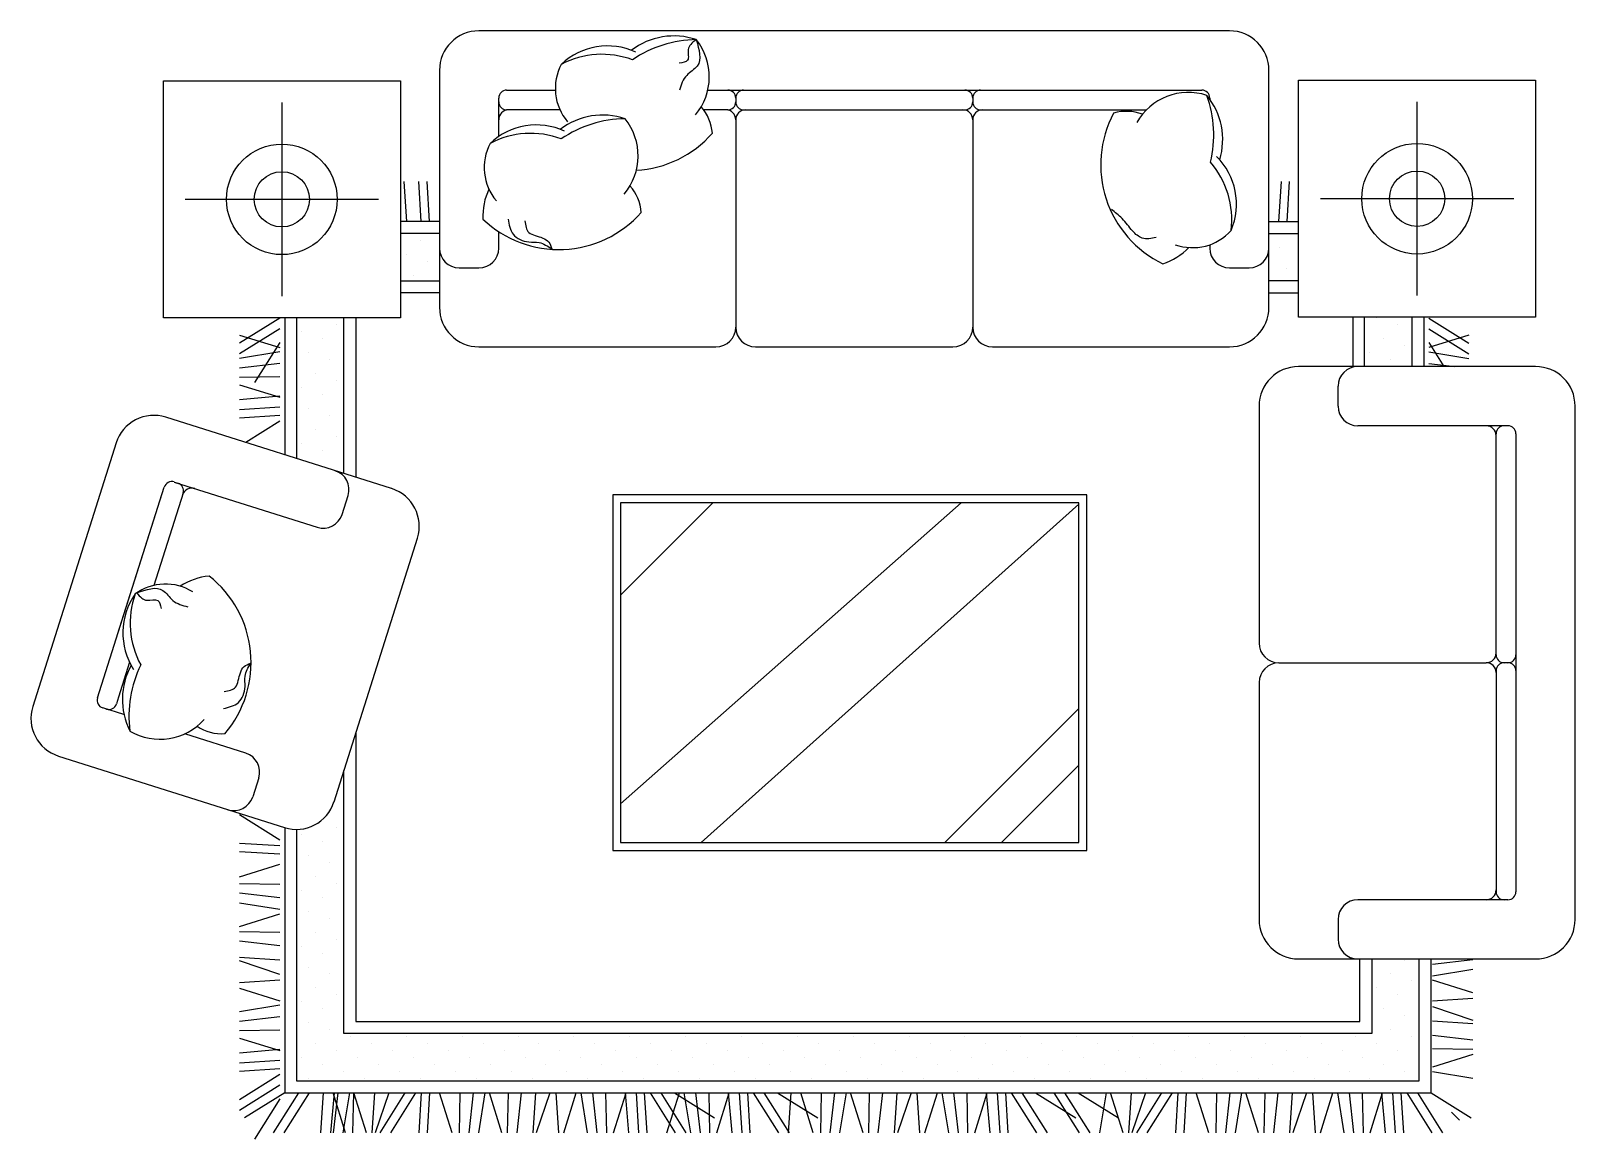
# Model space of a CAD drawing. Header units: inches. Extents: x 10.2 to 52.7, y 13.8 to 38.6.
# Drawn here: x 35.834 to 39.743, y 30.39 to 33.196 of the extents above; entities that cross this region are included whole.
import ezdxf

# ---------------------------------------------------------------- set-up
doc = ezdxf.new("R2010")
doc.units = ezdxf.units.IN
doc.header["$MEASUREMENT"] = 0
doc.layers.add('02', color=2, linetype='Continuous')

msp = doc.modelspace()

# ---------------------------------------------------------------- linework, layer by layer
at = {"layer": '02'}
for p, q in [((38.8684, 33.1962), (36.9684, 33.1962)), ((36.8684, 33.0962), (36.8684, 32.4962)), ((38.9684, 32.4962), (38.9684, 33.0962)), ((36.1693, 33.0696), (36.7693, 33.0696)), ((36.1693, 32.4696), (36.1693, 33.0696)), ((36.7693, 33.0696), (36.7693, 32.4696)), ((37.0384, 33.0462), (37.1618, 33.0462)), ((37.5476, 33.0462), (38.7984, 33.0462)), ((39.0434, 33.0712), (39.6434, 33.0712)), ((39.0434, 32.4712), (39.0434, 33.0712)), ((39.6434, 33.0712), (39.6434, 32.4712)), ((36.4693, 33.0146), (36.4693, 32.5246)), ((37.0184, 32.9286), (37.0184, 33.0262)), ((37.1735, 32.9962), (37.0384, 32.9962)), ((37.5984, 32.9962), (37.5372, 32.9962)), ((37.6184, 33.0262), (37.6184, 33.0162)), ((37.6384, 32.9962), (38.1984, 32.9962)), ((38.2184, 33.0262), (38.2184, 33.0162)), ((38.2384, 32.9962), (38.658, 32.9962)), ((38.8184, 33.0262), (38.8184, 33.0236)), ((39.3434, 32.5262), (39.3434, 33.0162)), ((37.6184, 32.9712), (37.6184, 32.4462)), ((38.2184, 32.9712), (38.2184, 32.4462)), ((36.7857, 32.7132), (36.7794, 32.8149)), ((36.8224, 32.7132), (36.8161, 32.8149)), ((36.8434, 32.7132), (36.8371, 32.8149)), ((38.9934, 32.7132), (38.9997, 32.8149)), ((39.0144, 32.7132), (39.0207, 32.8149)), ((36.7143, 32.7696), (36.2243, 32.7696)), ((39.5884, 32.7712), (39.0984, 32.7712)), ((36.8684, 32.7132), (36.7693, 32.7132)), ((36.8684, 32.6832), (36.7693, 32.6832)), ((37.0184, 32.6462), (37.0184, 32.6877)), ((38.9684, 32.7132), (39.0434, 32.7132)), ((38.9684, 32.6832), (39.0434, 32.6832)), ((36.8198, 32.6643), (36.8198, 32.6643)), ((38.8184, 32.6546), (38.8184, 32.6462)), ((38.9942, 32.6466), (38.9942, 32.6466)), ((39.0295, 32.682), (39.0295, 32.682)), ((36.7845, 32.629), (36.7845, 32.629)), ((36.8375, 32.6113), (36.8375, 32.6113)), ((36.8021, 32.5759), (36.8021, 32.5759)), ((36.9184, 32.5962), (36.9684, 32.5962)), ((38.8684, 32.5962), (38.9184, 32.5962)), ((39.0119, 32.5936), (39.0119, 32.5936)), ((36.7693, 32.5632), (36.8684, 32.5632)), ((36.8684, 32.5332), (36.7693, 32.5332)), ((39.0434, 32.5632), (38.9684, 32.5632)), ((38.9684, 32.5332), (39.0434, 32.5332)), ((36.7693, 32.4696), (36.1693, 32.4696)), ((36.464, 32.4689), (36.3623, 32.4051)), ((36.4765, 32.4696), (36.4765, 32.1228)), ((36.5065, 32.4696), (36.5065, 32.1133)), ((36.6077, 32.4522), (36.6077, 32.4522)), ((36.6265, 32.0753), (36.6265, 32.4696)), ((36.6565, 32.4696), (36.6565, 32.0658)), ((39.6434, 32.4712), (39.0434, 32.4712)), ((39.1804, 32.4696), (39.1804, 32.3462)), ((39.2104, 32.3462), (39.2104, 32.4696)), ((39.2417, 32.4699), (39.2417, 32.4699)), ((39.2947, 32.4522), (39.2947, 32.4522)), ((39.3304, 32.4696), (39.3304, 32.3462)), ((39.3604, 32.4696), (39.3604, 32.3462)), ((39.3728, 32.4689), (39.4745, 32.4051)), ((36.464, 32.4419), (36.3623, 32.3781)), ((36.3623, 32.4261), (36.464, 32.3945)), ((36.5193, 32.4345), (36.5193, 32.4345)), ((36.5723, 32.4168), (36.5723, 32.4168)), ((39.2593, 32.4168), (39.2593, 32.4168)), ((39.3728, 32.4419), (39.4745, 32.3781)), ((39.4745, 32.4261), (39.3728, 32.3945)), ((36.464, 32.3831), (36.3623, 32.3668)), ((36.464, 32.4072), (36.4001, 32.3056)), ((36.537, 32.3815), (36.537, 32.3815)), ((36.6254, 32.3991), (36.6254, 32.3991)), ((36.9684, 32.3962), (37.5684, 32.3962)), ((37.6684, 32.3962), (38.1684, 32.3962)), ((38.2684, 32.3962), (38.8684, 32.3962)), ((39.224, 32.3815), (39.224, 32.3815)), ((39.3124, 32.3991), (39.3124, 32.3991)), ((39.3728, 32.4072), (39.4112, 32.3462)), ((39.3728, 32.3831), (39.4745, 32.3668)), ((36.464, 32.3536), (36.3623, 32.3422)), ((36.59, 32.3638), (36.59, 32.3638)), ((39.6434, 32.3462), (39.0434, 32.3462)), ((39.277, 32.3638), (39.277, 32.3638)), ((39.3728, 32.3536), (39.4389, 32.3462)), ((36.464, 32.3201), (36.3623, 32.3181)), ((36.3623, 32.3002), (36.464, 32.2686)), ((36.5193, 32.2931), (36.5193, 32.2931)), ((36.5547, 32.3284), (36.5547, 32.3284)), ((36.6077, 32.3108), (36.6077, 32.3108)), ((39.1434, 32.2462), (39.1434, 32.2962)), ((36.464, 32.2711), (36.3623, 32.2619)), ((36.5723, 32.2754), (36.5723, 32.2754)), ((36.6254, 32.2577), (36.6254, 32.2577)), ((36.7473, 32.0371), (36.1753, 32.2181)), ((36.464, 32.2432), (36.3623, 32.2369)), ((36.464, 32.2222), (36.3623, 32.2159)), ((36.537, 32.2401), (36.537, 32.2401)), ((36.59, 32.2224), (36.59, 32.2224)), ((38.9434, 32.2462), (38.9434, 31.6462)), ((39.7434, 30.9462), (39.7434, 32.2462)), ((36.464, 32.2077), (36.3783, 32.1538)), ((36.5547, 32.187), (36.5547, 32.187)), ((39.5734, 32.1962), (39.1934, 32.1962)), ((39.5434, 31.6162), (39.5434, 32.1762)), ((39.5934, 32.1762), (39.5934, 31.0162)), ((36.0498, 32.1529), (35.8386, 31.4855)), ((36.5193, 32.1517), (36.5193, 32.1517)), ((36.6077, 32.1693), (36.6077, 32.1693)), ((36.5723, 32.134), (36.5723, 32.134)), ((36.6254, 32.1163), (36.6254, 32.1163)), ((36.0028, 31.507), (36.1717, 32.0409)), ((36.0535, 31.6675), (36.1717, 32.0409)), ((36.2194, 32.0258), (36.1454, 31.792)), ((36.1968, 32.0539), (36.5591, 31.9393)), ((36.1968, 32.0539), (36.2063, 32.0509)), ((36.6218, 31.9719), (36.6369, 32.0196)), ((37.3069, 32.0212), (37.3069, 31.1212)), ((38.5069, 32.0212), (37.3069, 32.0212)), ((38.5069, 31.1212), (38.5069, 32.0212)), ((37.3269, 32.0012), (37.3269, 31.1412)), ((38.4869, 32.0012), (37.3269, 32.0012)), ((37.3269, 31.7672), (37.5608, 32.0012)), ((37.3269, 31.2392), (38.1889, 32.0012)), ((37.5306, 31.1412), (38.4869, 31.9974)), ((38.4869, 31.1412), (38.4869, 32.0012)), ((36.6014, 31.2442), (36.8125, 31.9116)), ((36.8125, 31.9116), (36.8125, 31.9116)), ((36.0838, 31.5975), (36.0559, 31.5092)), ((38.9934, 31.5962), (39.5184, 31.5962)), ((39.5734, 31.5962), (39.5634, 31.5962)), ((39.5434, 31.5762), (39.5434, 31.0162)), ((38.9434, 31.5462), (38.9434, 30.9462)), ((36.0697, 31.4648), (36.0158, 31.4819)), ((36.0253, 31.4789), (36.0158, 31.4819)), ((36.0559, 31.5092), (36.0504, 31.4919)), ((38.1479, 31.1412), (38.4869, 31.4802)), ((36.3781, 31.3673), (36.2234, 31.4162)), ((36.6565, 31.4183), (36.6565, 30.6875)), ((35.9038, 31.36), (36.4759, 31.179)), ((36.6265, 30.6575), (36.6265, 31.3235)), ((38.2915, 31.1412), (38.4869, 31.3365)), ((36.4107, 31.3045), (36.3956, 31.2568)), ((36.6254, 31.2678), (36.6254, 31.2678)), ((36.464, 31.1471), (36.3623, 31.2109)), ((36.4765, 31.1788), (36.4765, 30.5075)), ((36.5065, 31.1743), (36.5065, 30.5375)), ((36.5193, 31.1617), (36.5193, 31.1617)), ((36.6077, 31.1794), (36.6077, 31.1794)), ((36.464, 31.1325), (36.3623, 31.1388)), ((36.5723, 31.144), (36.5723, 31.144)), ((36.6254, 31.1264), (36.6254, 31.1264)), ((37.3069, 31.1212), (38.5069, 31.1212)), ((37.3269, 31.1412), (38.4869, 31.1412)), ((36.464, 31.1115), (36.3623, 31.1178)), ((36.3623, 31.0545), (36.464, 31.0861)), ((36.537, 31.1087), (36.537, 31.1087)), ((36.59, 31.091), (36.59, 31.091)), ((36.5547, 31.0556), (36.5547, 31.0556)), ((36.464, 31.0346), (36.3623, 31.0366)), ((36.464, 31.0011), (36.3623, 31.0126)), ((36.5193, 31.0203), (36.5193, 31.0203)), ((36.5723, 31.0026), (36.5723, 31.0026)), ((36.6077, 31.038), (36.6077, 31.038)), ((36.464, 30.9716), (36.3623, 30.9879)), ((36.537, 30.9673), (36.537, 30.9673)), ((36.6254, 30.9849), (36.6254, 30.9849)), ((39.5734, 30.9962), (39.1934, 30.9962)), ((36.3623, 30.9286), (36.464, 30.9602)), ((36.59, 30.9496), (36.59, 30.9496)), ((39.1434, 30.9462), (39.1434, 30.8962)), ((36.464, 30.9129), (36.3623, 30.9149)), ((36.464, 30.8795), (36.3623, 30.8909)), ((36.5547, 30.9142), (36.5547, 30.9142)), ((36.6077, 30.8965), (36.6077, 30.8965)), ((36.464, 30.8432), (36.3623, 30.8498)), ((36.5193, 30.8789), (36.5193, 30.8789)), ((36.5723, 30.8612), (36.5723, 30.8612)), ((39.0434, 30.8462), (39.6434, 30.8462)), ((39.1987, 30.6875), (39.1987, 30.8462)), ((39.2287, 30.8462), (39.2287, 30.6575)), ((39.3487, 30.5375), (39.3487, 30.8462)), ((39.3787, 30.5075), (39.3787, 30.8462)), ((36.464, 30.8068), (36.3623, 30.8414)), ((36.537, 30.8258), (36.537, 30.8258)), ((36.59, 30.8082), (36.59, 30.8082)), ((36.6254, 30.8435), (36.6254, 30.8435)), ((39.277, 30.8082), (39.277, 30.8082)), ((39.3124, 30.8435), (39.3124, 30.8435)), ((39.3824, 30.8333), (39.4841, 30.8447)), ((39.3824, 30.8038), (39.4841, 30.82)), ((36.464, 30.7921), (36.3623, 30.7855)), ((36.3623, 30.7719), (36.464, 30.7402)), ((36.5547, 30.7728), (36.5547, 30.7728)), ((39.2417, 30.7728), (39.2417, 30.7728)), ((39.3301, 30.7905), (39.3301, 30.7905)), ((39.4841, 30.7607), (39.3824, 30.7924)), ((36.464, 30.7288), (36.3623, 30.7125)), ((36.5193, 30.7374), (36.5193, 30.7374)), ((36.6077, 30.7551), (36.6077, 30.7551)), ((39.2947, 30.7551), (39.2947, 30.7551)), ((39.3477, 30.7374), (39.3477, 30.7374)), ((39.3824, 30.7404), (39.4841, 30.7471)), ((36.464, 30.6993), (36.3623, 30.6879)), ((36.5723, 30.7198), (36.5723, 30.7198)), ((36.6254, 30.7021), (36.6254, 30.7021)), ((39.2593, 30.7198), (39.2593, 30.7198)), ((39.3124, 30.7021), (39.3124, 30.7021)), ((39.3824, 30.7257), (39.4841, 30.6912)), ((39.3824, 30.6893), (39.4841, 30.6827)), ((36.464, 30.6658), (36.3623, 30.6639)), ((36.537, 30.6844), (36.537, 30.6844)), ((36.59, 30.6667), (36.59, 30.6667)), ((39.2287, 30.6575), (36.6265, 30.6575)), ((36.6565, 30.6875), (39.1987, 30.6875)), ((39.277, 30.6667), (39.277, 30.6667)), ((39.3824, 30.6531), (39.4841, 30.6417)), ((36.3623, 30.6459), (36.464, 30.6143)), ((36.464, 30.6168), (36.3623, 30.6076)), ((36.5547, 30.6314), (36.5547, 30.6314)), ((36.6077, 30.6137), (36.6077, 30.6137)), ((36.643, 30.6491), (36.643, 30.6491)), ((36.6961, 30.6314), (36.6961, 30.6314)), ((36.7491, 30.6137), (36.7491, 30.6137)), ((36.7845, 30.6491), (36.7845, 30.6491)), ((36.8375, 30.6314), (36.8375, 30.6314)), ((36.8905, 30.6137), (36.8905, 30.6137)), ((36.9259, 30.6491), (36.9259, 30.6491)), ((36.9789, 30.6314), (36.9789, 30.6314)), ((37.032, 30.6137), (37.032, 30.6137)), ((37.0673, 30.6491), (37.0673, 30.6491)), ((37.1203, 30.6314), (37.1203, 30.6314)), ((37.1734, 30.6137), (37.1734, 30.6137)), ((37.2087, 30.6491), (37.2087, 30.6491)), ((37.2618, 30.6314), (37.2618, 30.6314)), ((37.3148, 30.6137), (37.3148, 30.6137)), ((37.3502, 30.6491), (37.3502, 30.6491)), ((37.4032, 30.6314), (37.4032, 30.6314)), ((37.4562, 30.6137), (37.4562, 30.6137)), ((37.4916, 30.6491), (37.4916, 30.6491)), ((37.5446, 30.6314), (37.5446, 30.6314)), ((37.5976, 30.6137), (37.5976, 30.6137)), ((37.633, 30.6491), (37.633, 30.6491)), ((37.686, 30.6314), (37.686, 30.6314)), ((37.7391, 30.6137), (37.7391, 30.6137)), ((37.7744, 30.6491), (37.7744, 30.6491)), ((37.8275, 30.6314), (37.8275, 30.6314)), ((37.8805, 30.6137), (37.8805, 30.6137)), ((37.9158, 30.6491), (37.9158, 30.6491)), ((37.9689, 30.6314), (37.9689, 30.6314)), ((38.0219, 30.6137), (38.0219, 30.6137)), ((38.0573, 30.6491), (38.0573, 30.6491)), ((38.1103, 30.6314), (38.1103, 30.6314)), ((38.1633, 30.6137), (38.1633, 30.6137)), ((38.1987, 30.6491), (38.1987, 30.6491)), ((38.2517, 30.6314), (38.2517, 30.6314)), ((38.3047, 30.6137), (38.3047, 30.6137)), ((38.3401, 30.6491), (38.3401, 30.6491)), ((38.3931, 30.6314), (38.3931, 30.6314)), ((38.4462, 30.6137), (38.4462, 30.6137)), ((38.4815, 30.6491), (38.4815, 30.6491)), ((38.5346, 30.6314), (38.5346, 30.6314)), ((38.5876, 30.6137), (38.5876, 30.6137)), ((38.6229, 30.6491), (38.6229, 30.6491)), ((38.676, 30.6314), (38.676, 30.6314)), ((38.729, 30.6137), (38.729, 30.6137)), ((38.7644, 30.6491), (38.7644, 30.6491)), ((38.8174, 30.6314), (38.8174, 30.6314)), ((38.8704, 30.6137), (38.8704, 30.6137)), ((38.9058, 30.6491), (38.9058, 30.6491)), ((38.9588, 30.6314), (38.9588, 30.6314)), ((39.0119, 30.6137), (39.0119, 30.6137)), ((39.0472, 30.6491), (39.0472, 30.6491)), ((39.1002, 30.6314), (39.1002, 30.6314)), ((39.1533, 30.6137), (39.1533, 30.6137)), ((39.1886, 30.6491), (39.1886, 30.6491)), ((39.2417, 30.6314), (39.2417, 30.6314)), ((39.2947, 30.6137), (39.2947, 30.6137)), ((39.3301, 30.6491), (39.3301, 30.6491)), ((39.3824, 30.6196), (39.4841, 30.6176)), ((36.464, 30.589), (36.3623, 30.5826)), ((36.5193, 30.596), (36.5193, 30.596)), ((36.5723, 30.5783), (36.5723, 30.5783)), ((36.6607, 30.596), (36.6607, 30.596)), ((36.7138, 30.5783), (36.7138, 30.5783)), ((36.8021, 30.596), (36.8021, 30.596)), ((36.8552, 30.5783), (36.8552, 30.5783)), ((36.9436, 30.596), (36.9436, 30.596)), ((36.9966, 30.5783), (36.9966, 30.5783)), ((37.085, 30.596), (37.085, 30.596)), ((37.138, 30.5783), (37.138, 30.5783)), ((37.2264, 30.596), (37.2264, 30.596)), ((37.2794, 30.5783), (37.2794, 30.5783)), ((37.3678, 30.596), (37.3678, 30.596)), ((37.4209, 30.5783), (37.4209, 30.5783)), ((37.5093, 30.596), (37.5093, 30.596)), ((37.5623, 30.5783), (37.5623, 30.5783)), ((37.6507, 30.596), (37.6507, 30.596)), ((37.7037, 30.5783), (37.7037, 30.5783)), ((37.7921, 30.596), (37.7921, 30.596)), ((37.8451, 30.5783), (37.8451, 30.5783)), ((37.9335, 30.596), (37.9335, 30.596)), ((37.9865, 30.5783), (37.9865, 30.5783)), ((38.0749, 30.596), (38.0749, 30.596)), ((38.128, 30.5783), (38.128, 30.5783)), ((38.2164, 30.596), (38.2164, 30.596)), ((38.2694, 30.5783), (38.2694, 30.5783)), ((38.3578, 30.596), (38.3578, 30.596)), ((38.4108, 30.5783), (38.4108, 30.5783)), ((38.4992, 30.596), (38.4992, 30.596)), ((38.5522, 30.5783), (38.5522, 30.5783)), ((38.6406, 30.596), (38.6406, 30.596)), ((38.6937, 30.5783), (38.6937, 30.5783)), ((38.782, 30.596), (38.782, 30.596)), ((38.8351, 30.5783), (38.8351, 30.5783)), ((38.9235, 30.596), (38.9235, 30.596)), ((38.9765, 30.5783), (38.9765, 30.5783)), ((39.0649, 30.596), (39.0649, 30.596)), ((39.1179, 30.5783), (39.1179, 30.5783)), ((39.2063, 30.596), (39.2063, 30.596)), ((39.2593, 30.5783), (39.2593, 30.5783)), ((39.3477, 30.596), (39.3477, 30.596)), ((39.4841, 30.604), (39.3824, 30.5724)), ((36.464, 30.568), (36.3623, 30.5616)), ((36.464, 30.5534), (36.3623, 30.4895)), ((36.5065, 30.5375), (39.3487, 30.5375)), ((36.537, 30.543), (36.537, 30.543)), ((36.6254, 30.5607), (36.6254, 30.5607)), ((36.6784, 30.543), (36.6784, 30.543)), ((36.7668, 30.5607), (36.7668, 30.5607)), ((36.8198, 30.543), (36.8198, 30.543)), ((36.9082, 30.5607), (36.9082, 30.5607)), ((36.9612, 30.543), (36.9612, 30.543)), ((37.0496, 30.5607), (37.0496, 30.5607)), ((37.1027, 30.543), (37.1027, 30.543)), ((37.1911, 30.5607), (37.1911, 30.5607)), ((37.2441, 30.543), (37.2441, 30.543)), ((37.3325, 30.5607), (37.3325, 30.5607)), ((37.3855, 30.543), (37.3855, 30.543)), ((37.4739, 30.5607), (37.4739, 30.5607)), ((37.5269, 30.543), (37.5269, 30.543)), ((37.6153, 30.5607), (37.6153, 30.5607)), ((37.6684, 30.543), (37.6684, 30.543)), ((37.7567, 30.5607), (37.7567, 30.5607)), ((37.8098, 30.543), (37.8098, 30.543)), ((37.8982, 30.5607), (37.8982, 30.5607)), ((37.9512, 30.543), (37.9512, 30.543)), ((38.0396, 30.5607), (38.0396, 30.5607)), ((38.0926, 30.543), (38.0926, 30.543)), ((38.181, 30.5607), (38.181, 30.5607)), ((38.234, 30.543), (38.234, 30.543)), ((38.3224, 30.5607), (38.3224, 30.5607)), ((38.3755, 30.543), (38.3755, 30.543)), ((38.4638, 30.5607), (38.4638, 30.5607)), ((38.5169, 30.543), (38.5169, 30.543)), ((38.6053, 30.5607), (38.6053, 30.5607)), ((38.6583, 30.543), (38.6583, 30.543)), ((38.7467, 30.5607), (38.7467, 30.5607)), ((38.7997, 30.543), (38.7997, 30.543)), ((38.8881, 30.5607), (38.8881, 30.5607)), ((38.9411, 30.543), (38.9411, 30.543)), ((39.0295, 30.5607), (39.0295, 30.5607)), ((39.0826, 30.543), (39.0826, 30.543)), ((39.171, 30.5607), (39.171, 30.5607)), ((39.224, 30.543), (39.224, 30.543)), ((39.3124, 30.5607), (39.3124, 30.5607)), ((39.3824, 30.561), (39.4841, 30.5447)), ((36.464, 30.5264), (36.3623, 30.4626)), ((36.4765, 30.5075), (36.3748, 30.4436)), ((36.5111, 30.5075), (36.4473, 30.4058)), ((36.5381, 30.5075), (36.4743, 30.4058)), ((36.4765, 30.5075), (39.3787, 30.5075)), ((36.5737, 30.5075), (36.5673, 30.4058)), ((36.6016, 30.5075), (36.5923, 30.4058)), ((36.6307, 30.4058), (36.599, 30.5075)), ((36.6108, 30.5075), (36.5994, 30.4058)), ((36.6403, 30.5075), (36.6241, 30.4058)), ((36.6506, 30.5075), (36.6486, 30.4058)), ((36.6834, 30.4058), (36.6517, 30.5075)), ((36.7037, 30.5075), (36.697, 30.4058)), ((36.7401, 30.5075), (36.7055, 30.4058)), ((36.7809, 30.5075), (36.717, 30.4058)), ((36.8078, 30.5075), (36.744, 30.4058)), ((36.8224, 30.5075), (36.8161, 30.4058)), ((36.8434, 30.5075), (36.8371, 30.4058)), ((36.9004, 30.4058), (36.8688, 30.5075)), ((36.9203, 30.5075), (36.9183, 30.4058)), ((36.9538, 30.5075), (36.9423, 30.4058)), ((36.9833, 30.5075), (36.967, 30.4058)), ((37.0263, 30.4058), (36.9947, 30.5075)), ((37.042, 30.5075), (37.04, 30.4058)), ((37.0754, 30.5075), (37.064, 30.4058)), ((37.1117, 30.5075), (37.1051, 30.4058)), ((37.1481, 30.5075), (37.1135, 30.4058)), ((37.1628, 30.5075), (37.1694, 30.4058)), ((37.183, 30.4058), (37.2147, 30.5075)), ((37.2261, 30.5075), (37.2424, 30.4058)), ((37.2556, 30.5075), (37.267, 30.4058)), ((37.2891, 30.5075), (37.2911, 30.4058)), ((37.309, 30.4058), (37.3406, 30.5075)), ((37.3381, 30.5075), (37.3473, 30.4058)), ((37.366, 30.5075), (37.3723, 30.4058)), ((37.3869, 30.5075), (37.3933, 30.4058)), ((37.4015, 30.5075), (37.4654, 30.4058)), ((37.4285, 30.5075), (37.4924, 30.4058)), ((37.4443, 30.4058), (37.4759, 30.5075)), ((37.4632, 30.5075), (37.5649, 30.4436)), ((37.4873, 30.5075), (37.5036, 30.4058)), ((37.5168, 30.5075), (37.5283, 30.4058)), ((37.5503, 30.5075), (37.5523, 30.4058)), ((37.5702, 30.4058), (37.6019, 30.5075)), ((37.5993, 30.5075), (37.6086, 30.4058)), ((37.6272, 30.5075), (37.6336, 30.4058)), ((37.6482, 30.5075), (37.6545, 30.4058)), ((37.6628, 30.5075), (37.7266, 30.4058)), ((37.6898, 30.5075), (37.7536, 30.4058)), ((37.7245, 30.5075), (37.8261, 30.4436)), ((37.7578, 30.5075), (37.7514, 30.4058)), ((37.8148, 30.4058), (37.7831, 30.5075)), ((37.8347, 30.5075), (37.8327, 30.4058)), ((37.8681, 30.5075), (37.8567, 30.4058)), ((37.8976, 30.5075), (37.8814, 30.4058)), ((37.9407, 30.4058), (37.909, 30.5075)), ((37.9563, 30.5075), (37.9543, 30.4058)), ((37.9898, 30.5075), (37.9783, 30.4058)), ((38.026, 30.5075), (38.0194, 30.4058)), ((38.0624, 30.5075), (38.0279, 30.4058)), ((38.0771, 30.5075), (38.0837, 30.4058)), ((38.0974, 30.4058), (38.129, 30.5075)), ((38.1404, 30.5075), (38.1567, 30.4058)), ((38.1699, 30.5075), (38.1814, 30.4058)), ((38.2034, 30.5075), (38.2054, 30.4058)), ((38.2233, 30.4058), (38.255, 30.5075)), ((38.2524, 30.5075), (38.2617, 30.4058)), ((38.2803, 30.5075), (38.2867, 30.4058)), ((38.3013, 30.5075), (38.3076, 30.4058)), ((38.3159, 30.5075), (38.3797, 30.4058)), ((38.3429, 30.5075), (38.4067, 30.4058)), ((38.3775, 30.5075), (38.4792, 30.4436)), ((38.4238, 30.5075), (38.4876, 30.4058)), ((38.4508, 30.5075), (38.5146, 30.4058)), ((38.4855, 30.5075), (38.5871, 30.4436)), ((38.5559, 30.5075), (38.5396, 30.4058)), ((38.5989, 30.4058), (38.5673, 30.5075)), ((38.6192, 30.5075), (38.6126, 30.4058)), ((38.6556, 30.5075), (38.621, 30.4058)), ((38.6964, 30.5075), (38.6326, 30.4058)), ((38.7234, 30.5075), (38.6595, 30.4058)), ((38.738, 30.5075), (38.7316, 30.4058)), ((38.7589, 30.5075), (38.7526, 30.4058)), ((38.8159, 30.4058), (38.7843, 30.5075)), ((38.8358, 30.5075), (38.8338, 30.4058)), ((38.8693, 30.5075), (38.8579, 30.4058)), ((38.8988, 30.5075), (38.8825, 30.4058)), ((38.9419, 30.4058), (38.9102, 30.5075)), ((38.9575, 30.5075), (38.9555, 30.4058)), ((38.991, 30.5075), (38.9795, 30.4058)), ((39.0272, 30.5075), (39.0206, 30.4058)), ((39.0636, 30.5075), (39.029, 30.4058)), ((39.0783, 30.5075), (39.0849, 30.4058)), ((39.0986, 30.4058), (39.1302, 30.5075)), ((39.1416, 30.5075), (39.1579, 30.4058)), ((39.1711, 30.5075), (39.1826, 30.4058)), ((39.2046, 30.5075), (39.2066, 30.4058)), ((39.2245, 30.4058), (39.2561, 30.5075)), ((39.2536, 30.5075), (39.2628, 30.4058)), ((39.2815, 30.5075), (39.2878, 30.4058)), ((39.3025, 30.5075), (39.3088, 30.4058)), ((39.3171, 30.5075), (39.3809, 30.4058)), ((39.344, 30.5075), (39.4079, 30.4058)), ((39.3787, 30.5075), (39.4804, 30.4436)), ((36.464, 30.4917), (36.4001, 30.39)), ((39.4511, 30.4377), (39.4304, 30.4584))]:
    msp.add_line(p, q, dxfattribs=at)
for centre, radius in [((36.4693, 32.7696), 0.14), ((39.3434, 32.7712), 0.14), ((36.4693, 32.7696), 0.07), ((39.3434, 32.7712), 0.07)]:
    msp.add_circle(centre, radius, dxfattribs=at)
for centre, radius, start, end in [((36.9684, 33.0962), 0.1, 90, 180), ((38.8684, 33.0962), 0.1, 0, 90), ((37.294, 32.9878), 0.1703, 65.2773, 133.4728), ((37.4618, 33.0064), 0.1769, 71.3211, 127.3673), ((37.5223, 32.8809), 0.2931, 90.7427, 124.3568), ((37.4007, 33.0799), 0.1507, 320.0731, 38.6131), ((37.2797, 32.9159), 0.2209, 69.5742, 117.7466), ((37.2921, 33.0504), 0.1304, 152.1123, 220.2379), ((37.0384, 33.0262), 0.02, 90, 180), ((37.5984, 33.0262), 0.02, 0, 90), ((37.6384, 33.0262), 0.02, 90, 180), ((38.1984, 33.0262), 0.02, 0, 90), ((38.2384, 33.0262), 0.02, 90, 180), ((38.7646, 32.8896), 0.1507, 71.9381, 150.4781), ((38.7984, 33.0262), 0.02, 0, 90), ((37.0384, 33.0162), 0.02, 180, 270), ((37.0434, 32.9712), 0.025, 90, 180), ((37.4464, 32.9287), 0.1132, 4.1176, 41.7157), ((37.5934, 32.9712), 0.025, 0, 90), ((37.5984, 33.0162), 0.02, 270, 0), ((37.6384, 33.0162), 0.02, 180, 270), ((37.6434, 32.9712), 0.025, 90, 180), ((38.1934, 32.9712), 0.025, 0, 90), ((38.1984, 33.0162), 0.02, 270, 0), ((38.2384, 33.0162), 0.02, 180, 270), ((38.2434, 32.9712), 0.025, 90, 180), ((38.6743, 32.921), 0.1769, 343.184, 39.2301), ((38.5355, 32.9336), 0.2931, 346.1945, 19.8085), ((37.1138, 32.7876), 0.1703, 65.2773, 133.4728), ((37.2816, 32.8062), 0.1769, 71.3211, 127.3673), ((37.3421, 32.6807), 0.2931, 90.7427, 124.3568), ((37.2205, 32.8798), 0.1507, 320.0731, 38.6131), ((38.8204, 32.8571), 0.2781, 151.9664, 244.2603), ((38.6069, 32.8793), 0.1132, 68.8355, 106.4337), ((37.0995, 32.7157), 0.2209, 69.5742, 117.7466), ((37.3507, 33.1208), 0.2781, 273.2942, 318.5849), ((37.1119, 32.8502), 0.1304, 152.1123, 220.2379), ((38.7158, 32.7574), 0.1703, 337.0785, 45.2739), ((38.6534, 32.7188), 0.2209, 352.8047, 40.977), ((37.2662, 32.7285), 0.1132, 4.1176, 41.7157), ((37.1399, 32.7266), 0.1617, 154.7852, 182.5004), ((37.1705, 32.9206), 0.2781, 226.291, 318.5849), ((38.775, 32.7776), 0.1304, 250.3133, 318.4389), ((36.9184, 32.6462), 0.05, 180, 270), ((36.9684, 32.6462), 0.05, 270, 0), ((38.6495, 32.7604), 0.1617, 288.0508, 315.766), ((38.8684, 32.6462), 0.05, 180, 270), ((38.9184, 32.6462), 0.05, 270, 0), ((36.9684, 32.4962), 0.1, 180, 270), ((38.8684, 32.4962), 0.1, 270, 0), ((37.5684, 32.4462), 0.05, 270, 0), ((37.6684, 32.4462), 0.05, 180, 270), ((38.1684, 32.4462), 0.05, 270, 0), ((38.2684, 32.4462), 0.05, 180, 270), ((39.0434, 32.2462), 0.1, 90, 180), ((39.1934, 32.2962), 0.05, 90, 180), ((39.6434, 32.2462), 0.1, 0, 90), ((36.1451, 32.1227), 0.1, 72.4427, 162.4427), ((39.1934, 32.2462), 0.05, 180, 270), ((39.5184, 32.1712), 0.025, 0, 90), ((39.5634, 32.1762), 0.02, 90, 180), ((39.5734, 32.1762), 0.02, 0, 90), ((36.5892, 32.0347), 0.05, 342.4427, 72.4427), ((36.1908, 32.0349), 0.02, 72.4427, 162.4427), ((36.2003, 32.0319), 0.02, 342.4427, 72.4427), ((36.2417, 32.0135), 0.025, 72.4427, 162.4427), ((36.7172, 31.9417), 0.1, 342.4427, 72.4427), ((36.5742, 31.987), 0.05, 252.4427, 342.4427), ((36.1748, 31.665), 0.1304, 57.9194, 126.045), ((36.3011, 31.6548), 0.1617, 95.6569, 123.3721), ((36.1134, 31.597), 0.2781, 319.5725, 51.8664), ((36.237, 31.672), 0.1703, 144.6846, 212.88), ((36.3061, 31.6963), 0.2209, 160.4108, 208.5832), ((38.9934, 31.6462), 0.05, 180, 270), ((36.2424, 31.5033), 0.1769, 150.7901, 206.8363), ((36.3752, 31.4612), 0.2931, 153.8006, 187.4146), ((38.9942, 31.5453), 0.0508, 90.926, 179.074), ((39.5184, 31.6212), 0.025, 270, 0), ((39.5184, 31.5712), 0.025, 0, 90), ((39.5634, 31.6162), 0.02, 180, 270), ((39.5634, 31.5762), 0.02, 90, 180), ((39.5734, 31.6162), 0.02, 270, 0), ((39.5734, 31.5762), 0.02, 0, 90), ((35.934, 31.4553), 0.1, 162.4427, 252.4427), ((36.0218, 31.501), 0.02, 162.4427, 252.4427), ((36.0314, 31.4979), 0.02, 252.4427, 342.4427), ((36.1609, 31.5533), 0.1507, 239.5443, 318.0842), ((36.3171, 31.5296), 0.1132, 236.4417, 274.0398), ((36.363, 31.3196), 0.05, 342.4427, 72.4427), ((36.3479, 31.2719), 0.05, 252.4427, 342.4427), ((36.506, 31.2743), 0.1, 252.4427, 342.4427), ((39.5184, 31.0212), 0.025, 270, 0), ((39.5634, 31.0162), 0.02, 180, 270), ((39.5734, 31.0162), 0.02, 270, 0), ((39.1934, 30.9462), 0.05, 90, 180), ((39.0434, 30.9462), 0.1, 180, 270), ((39.6434, 30.9462), 0.1, 270, 0), ((39.1934, 30.8962), 0.05, 180, 270)]:
    msp.add_arc(centre, radius, start, end, dxfattribs=at)
for points in [[(37.5185, 33.174), (37.5044, 33.1617), (37.4983, 33.1492), (37.4965, 33.1216), (37.4754, 33.1144)], [(37.5185, 33.174), (37.521, 33.1072), (37.4942, 33.0836), (37.4759, 33.0464)], [(38.6826, 32.6728), (38.6476, 32.6714), (38.6234, 32.6892), (38.5966, 32.721), (38.5694, 32.744)], [(37.042, 32.7196), (37.0551, 32.6811), (37.0943, 32.6618), (37.1206, 32.6601), (37.1526, 32.6444)], [(37.0847, 32.7151), (37.0946, 32.6859), (37.1105, 32.6781), (37.1452, 32.6611), (37.1526, 32.6444)], [(36.1018, 31.7731), (36.1684, 31.7794), (36.1934, 31.754), (36.2316, 31.7379)], [(36.1018, 31.7731), (36.1149, 31.7598), (36.1277, 31.7544), (36.1553, 31.7542), (36.1637, 31.7335)], [(36.3215, 31.4803), (36.3592, 31.4956), (36.3761, 31.5357), (36.3763, 31.5621), (36.3902, 31.595)], [(36.3235, 31.5231), (36.3521, 31.5347), (36.359, 31.551), (36.374, 31.5866), (36.3902, 31.595)]]:
    msp.add_spline(points, degree=3, dxfattribs=at)

doc.saveas('drawing.dxf')
